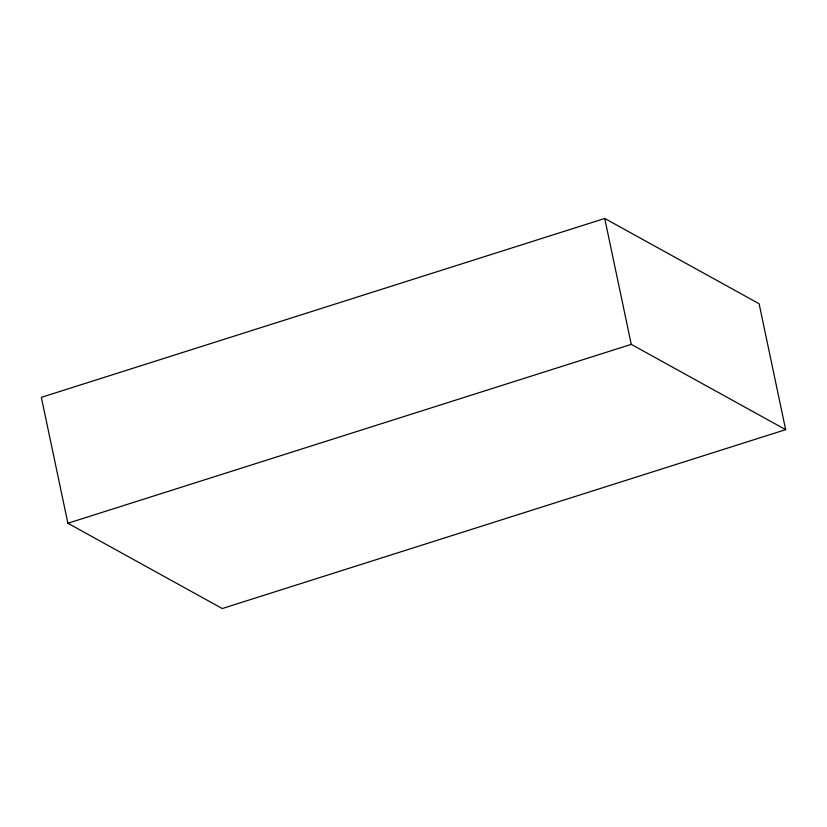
<?xml version="1.0" encoding="UTF-8"?>
<svg xmlns="http://www.w3.org/2000/svg" width="827" height="827" viewBox="0 0 827 827"><rect width="100%" height="100%" fill="white"/><g stroke="black" fill="none" stroke-linecap="round" stroke-linejoin="round"><path stroke-width="1.24" d="M604.733 218.462L41.35 397.353L67.886 523.253L222.267 608.538L785.65 429.647L759.114 303.747L604.733 218.462L631.259 344.363L785.65 429.647M67.886 523.253L631.259 344.363"/></g></svg>
